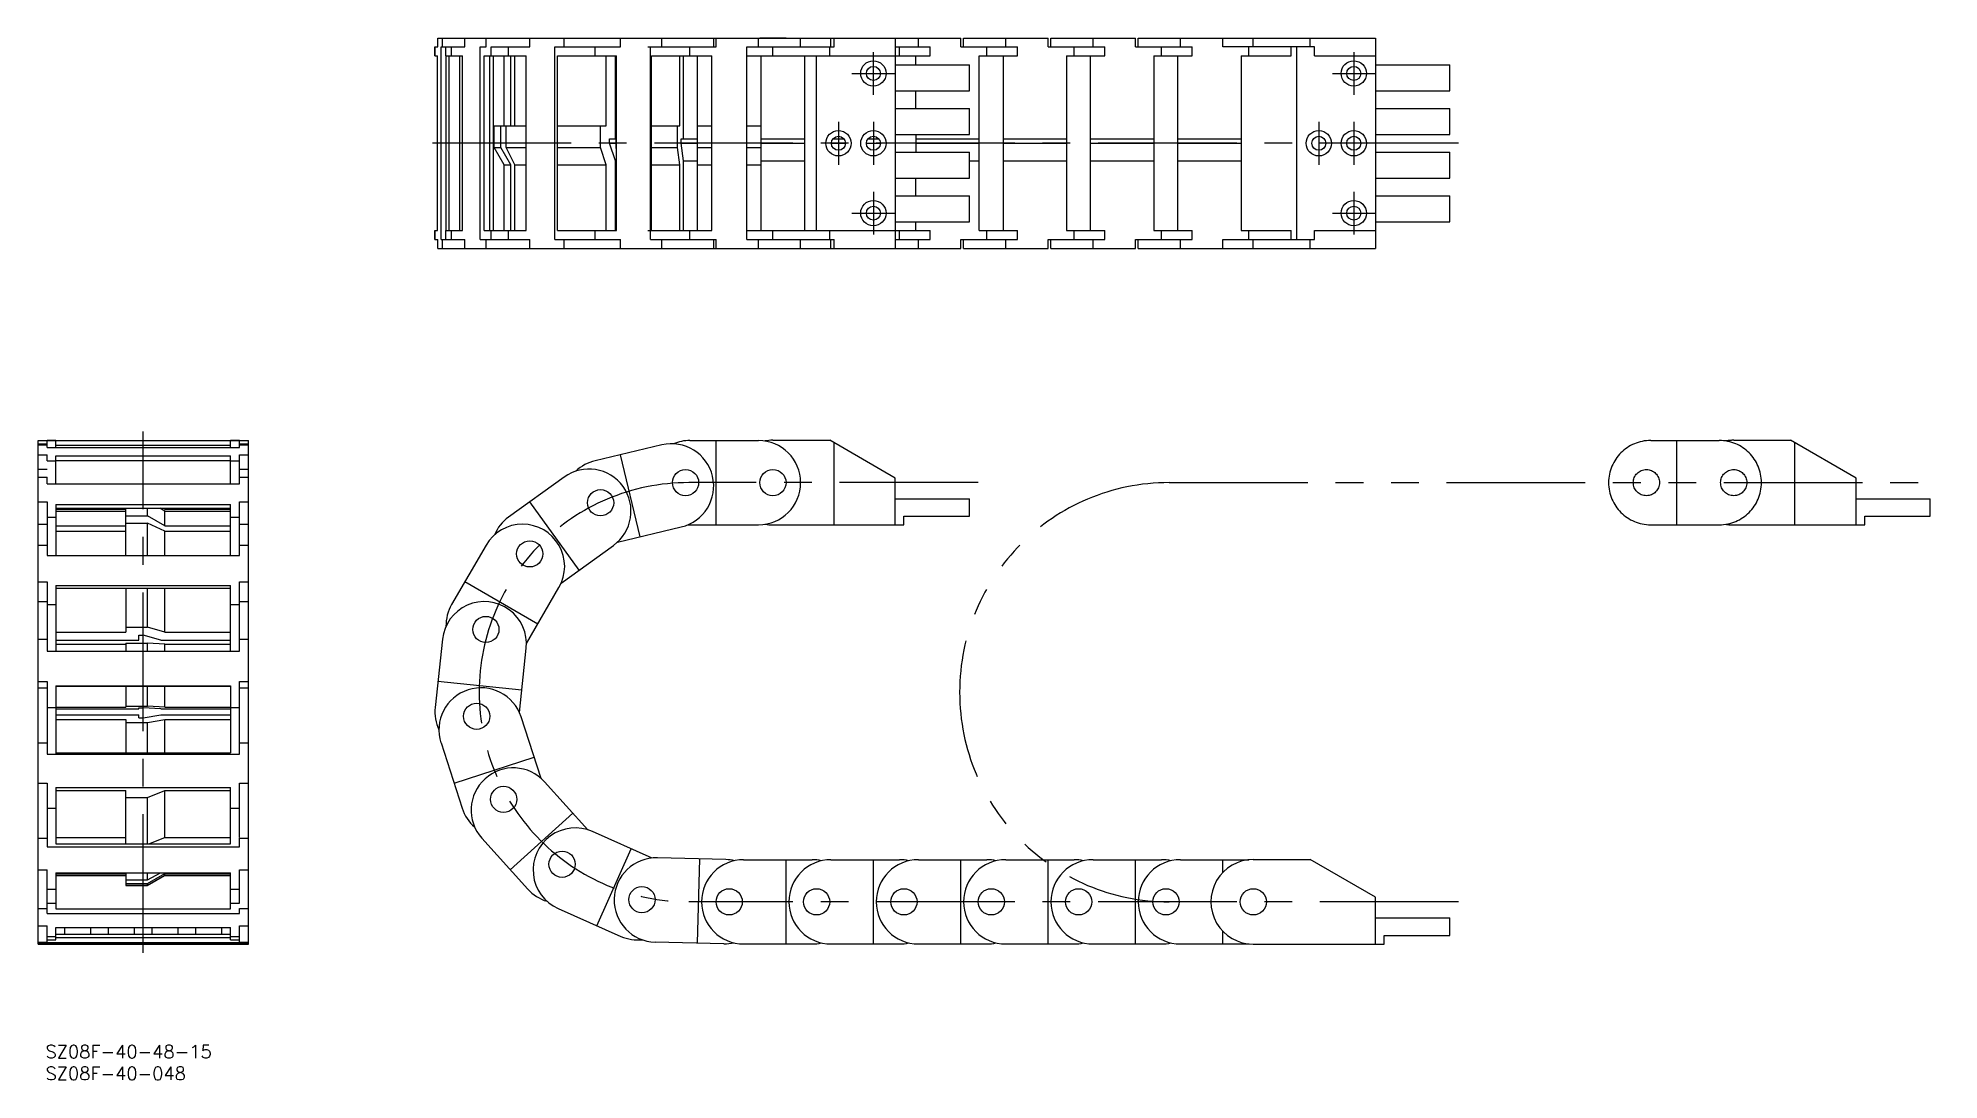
# Model space of a CAD drawing. Extents: x -48 to 387, y -31 to 208.
import ezdxf

# ---------------------------------------------------------------- set-up
doc = ezdxf.new("R2010")
doc.units = 0
doc.linetypes.add('CENTER', pattern=[50.8, 31.75, -6.35, 6.35, -6.35])
doc.linetypes.add('PHANTOM', pattern=[63.5, 31.75, -6.35, 6.35, -6.35, 6.35, -6.35])
doc.layers.get('0').update_dxf_attribs({"linetype": 'CONTINUOUS'})
doc.layers.add('CENTER', color=1, linetype='CENTER')
doc.styles.get("Standard").update_dxf_attribs({"font": 'txt.shx', "height": 3, "bigfont": 'bigfont.shx'})

msp = doc.modelspace()

# ---------------------------------------------------------------- linework, layer by layer
at = {"color": 7, "linetype": 'CONTINUOUS'}
for p, q in [((42.68, 203.41), (42.68, 205.46)), ((42.68, 205.46), (43.37, 205.46)), ((42.74, 203.41), (42.74, 205.46)), ((43.37, 207.51), (163.06, 207.51)), ((43.37, 205.46), (43.37, 207.51)), ((44.11, 161.36), (44.11, 205.46)), ((44.11, 205.46), (49.51, 205.46)), ((44.4, 205.46), (44.4, 207.51)), ((45.2, 203.41), (45.2, 205.46)), ((46.5, 203.41), (46.5, 205.46)), ((49.51, 205.46), (49.51, 207.51)), ((53.02, 161.36), (53.02, 205.46)), ((53.02, 205.46), (54.38, 205.46)), ((54.38, 205.46), (54.38, 207.51)), ((55.54, 205.46), (64.41, 205.46)), ((55.54, 203.41), (55.54, 205.46)), ((59.54, 203.41), (59.54, 205.46)), ((64.41, 205.46), (64.41, 207.51)), ((70.09, 161.36), (70.09, 205.46)), ((70.09, 205.46), (85.18, 205.46)), ((72.27, 205.46), (72.27, 207.51)), ((79.35, 203.41), (79.35, 205.46)), ((85.18, 205.46), (85.18, 207.51)), ((91.41, 205.46), (107.06, 205.46)), ((92, 161.36), (92, 205.46)), ((94.62, 205.46), (94.62, 207.51)), ((101.06, 203.41), (101.06, 205.46)), ((106.5, 205.46), (106.5, 207.51)), ((107.06, 205.46), (107.06, 207.51)), ((114.06, 161.36), (114.06, 205.46)), ((114.06, 205.46), (134.06, 205.46)), ((116.76, 205.46), (116.76, 207.51)), ((117.06, 207.52), (123.06, 207.52)), ((117.06, 207.51), (117.06, 207.52)), ((120.06, 203.41), (120.06, 205.46)), ((123.06, 207.51), (123.06, 207.52)), ((126.41, 205.46), (126.41, 207.51)), ((133.06, 203.41), (133.06, 205.46)), ((133.36, 205.46), (133.36, 207.51)), ((134.06, 205.46), (134.06, 207.51)), ((148.06, 207.51), (148.06, 159.31)), ((148.06, 205.46), (156.06, 205.46)), ((149.06, 203.41), (149.06, 205.46)), ((153.36, 205.46), (153.36, 207.51)), ((156.06, 203.41), (156.06, 205.46)), ((163.06, 205.46), (163.06, 207.51)), ((163.06, 205.46), (176.06, 205.46)), ((163.71, 207.51), (183.06, 207.51)), ((163.71, 205.46), (163.71, 207.51)), ((169.06, 203.41), (169.06, 205.46)), ((173.36, 205.46), (173.36, 207.51)), ((176.06, 203.41), (176.06, 205.46)), ((183.06, 205.46), (183.06, 207.51)), ((183.06, 205.46), (196.06, 205.46)), ((183.71, 207.51), (203.06, 207.51)), ((183.71, 205.46), (183.71, 207.51)), ((189.06, 203.41), (189.06, 205.46)), ((193.36, 205.46), (193.36, 207.51)), ((196.06, 203.41), (196.06, 205.46)), ((203.06, 205.46), (203.06, 207.51)), ((203.06, 205.46), (216.06, 205.46)), ((203.71, 207.51), (258.06, 207.51)), ((203.71, 205.46), (203.71, 207.51)), ((209.06, 203.41), (209.06, 205.46)), ((213.36, 205.46), (213.36, 207.51)), ((216.06, 203.41), (216.06, 205.46)), ((223.06, 205.46), (223.06, 207.51)), ((244.06, 205.46), (223.06, 205.46)), ((229.06, 203.41), (229.06, 205.46)), ((230.06, 205.46), (230.06, 207.51)), ((238.71, 203.41), (238.71, 205.46)), ((240.06, 161.36), (240.06, 205.46)), ((243.06, 205.46), (243.06, 207.51)), ((244.06, 203.41), (244.06, 205.46)), ((258.06, 207.51), (258.06, 159.31)), ((42.68, 203.41), (43.27, 203.41)), ((43.27, 163.41), (43.27, 203.41)), ((45.2, 203.41), (49.01, 203.41)), ((45.21, 163.41), (45.21, 203.41)), ((45.94, 163.41), (45.94, 203.41)), ((48.41, 163.41), (48.41, 203.41)), ((49.01, 163.41), (49.01, 203.41)), ((53.98, 203.41), (63.6, 203.41)), ((53.98, 163.41), (53.98, 203.41)), ((55.24, 163.41), (55.24, 203.41)), ((56.06, 163.41), (56.06, 203.41)), ((58.53, 187.41), (58.53, 203.41)), ((60.07, 187.41), (60.07, 203.41)), ((60.96, 187.41), (60.96, 203.41)), ((63.6, 163.41), (63.6, 203.41)), ((70.73, 163.41), (70.73, 203.41)), ((70.73, 203.41), (84.21, 203.41)), ((81.91, 187.41), (81.91, 203.41)), ((84.02, 184.41), (84.02, 203.41)), ((84.21, 163.41), (84.21, 203.41)), ((92.25, 163.41), (92.25, 203.41)), ((92.25, 203.41), (106.06, 203.41)), ((98.78, 187.41), (98.78, 203.41)), ((99.61, 184.41), (99.61, 203.41)), ((102.81, 163.41), (102.81, 203.41)), ((106.06, 163.41), (106.06, 203.41)), ((114.06, 203.41), (156.06, 203.41)), ((117.31, 203.41), (117.31, 163.41)), ((127.31, 203.41), (127.31, 163.41)), ((130.06, 163.41), (130.06, 203.41)), ((148.06, 201.41), (165.06, 201.41)), ((152.81, 201.41), (152.81, 203.41)), ((165.06, 195.41), (165.06, 201.41)), ((167.31, 163.41), (167.31, 203.41)), ((167.31, 203.41), (176.06, 203.41)), ((172.81, 203.41), (172.81, 163.41)), ((187.31, 203.41), (187.31, 163.41)), ((187.31, 203.41), (196.06, 203.41)), ((192.81, 163.41), (192.81, 203.41)), ((207.31, 203.41), (207.31, 163.41)), ((207.31, 203.41), (216.06, 203.41)), ((212.81, 163.41), (212.81, 203.41)), ((227.31, 203.41), (227.31, 163.41)), ((227.31, 203.41), (238.71, 203.41)), ((244.06, 203.41), (258.06, 203.41)), ((258.06, 201.41), (275.06, 201.41)), ((275.06, 195.41), (275.06, 201.41)), ((148.06, 195.41), (165.06, 195.41)), ((152.81, 191.41), (152.81, 195.41)), ((258.06, 195.41), (275.06, 195.41)), ((56.24, 187.41), (63.6, 187.41)), ((56.24, 182.44), (56.24, 187.41)), ((57.77, 182.44), (57.77, 187.41)), ((58.96, 182.44), (58.96, 187.41)), ((70.73, 187.41), (81.91, 187.41)), ((80.56, 182.44), (80.56, 187.41)), ((84.14, 182.44), (84.14, 187.41)), ((84.14, 187.41), (84.21, 187.41)), ((92.25, 187.41), (98.78, 187.41)), ((98.25, 182.44), (98.25, 187.41)), ((102.81, 187.41), (106.06, 187.41)), ((114.06, 187.41), (117.31, 187.41)), ((148.06, 191.41), (165.06, 191.41)), ((165.06, 185.41), (165.06, 191.41)), ((258.06, 191.41), (275.06, 191.41)), ((275.06, 185.41), (275.06, 191.41)), ((82.67, 184.41), (84.14, 184.41)), ((82.67, 183.41), (82.67, 184.41)), ((84.02, 179.41), (82.67, 183.41)), ((82.67, 183.41), (84.14, 183.41)), ((99.08, 184.41), (102.81, 184.41)), ((99.08, 183.41), (99.08, 184.41)), ((99.61, 179.41), (99.08, 183.41)), ((99.08, 183.41), (102.81, 183.41)), ((117.31, 184.41), (127.31, 184.41)), ((117.31, 183.41), (127.31, 183.41)), ((133.46, 183.41), (136.66, 183.41)), ((133.81, 184.41), (136.31, 184.41)), ((141.46, 183.41), (144.66, 183.41)), ((141.81, 184.41), (144.31, 184.41)), ((148.06, 185.41), (165.06, 185.41)), ((152.81, 185.41), (152.81, 181.41)), ((152.81, 184.41), (167.31, 184.41)), ((152.81, 183.41), (167.31, 183.41)), ((172.81, 184.41), (187.31, 184.41)), ((172.81, 183.41), (187.31, 183.41)), ((192.81, 184.41), (207.31, 184.41)), ((192.81, 183.41), (207.31, 183.41)), ((212.81, 184.41), (227.31, 184.41)), ((212.81, 183.41), (227.31, 183.41)), ((258.06, 185.41), (275.06, 185.41)), ((58.53, 178.44), (56.24, 182.44)), ((56.24, 182.44), (57.77, 182.44)), ((60.07, 178.44), (57.77, 182.44)), ((58.96, 182.44), (63.6, 182.44)), ((60.96, 178.44), (58.96, 182.44)), ((70.73, 182.44), (80.56, 182.44)), ((81.91, 178.44), (80.56, 182.44)), ((84.02, 163.41), (84.02, 179.41)), ((84.02, 179.41), (84.21, 179.41)), ((84.21, 181.88), (84.14, 182.44)), ((84.14, 182.44), (84.21, 182.44)), ((92.25, 182.44), (98.25, 182.44)), ((98.78, 178.44), (98.25, 182.44)), ((99.61, 163.41), (99.61, 179.41)), ((99.61, 179.41), (102.81, 179.41)), ((102.81, 182.44), (106.06, 182.44)), ((114.06, 182.44), (117.31, 182.44)), ((117.31, 179.41), (127.31, 179.41)), ((148.06, 181.41), (165.06, 181.41)), ((165.06, 175.41), (165.06, 181.41)), ((165.06, 179.41), (167.31, 179.41)), ((172.81, 179.41), (187.31, 179.41)), ((192.81, 179.41), (207.31, 179.41)), ((212.81, 179.41), (227.31, 179.41)), ((258.06, 181.41), (275.06, 181.41)), ((275.06, 175.41), (275.06, 181.41)), ((58.53, 163.41), (58.53, 178.44)), ((58.53, 178.44), (60.07, 178.44)), ((60.07, 163.41), (60.07, 178.44)), ((60.96, 178.44), (63.6, 178.44)), ((60.96, 163.41), (60.96, 178.44)), ((70.73, 178.44), (81.91, 178.44)), ((81.91, 163.41), (81.91, 178.44)), ((92.25, 178.44), (98.78, 178.44)), ((98.78, 163.41), (98.78, 178.44)), ((102.81, 178.44), (106.06, 178.44)), ((114.06, 178.44), (117.31, 178.44)), ((148.06, 175.41), (165.06, 175.41)), ((152.81, 171.41), (152.81, 175.41)), ((258.06, 175.41), (275.06, 175.41)), ((148.06, 171.41), (165.06, 171.41)), ((165.06, 165.41), (165.06, 171.41)), ((258.06, 171.41), (275.06, 171.41)), ((275.06, 165.41), (275.06, 171.41)), ((148.06, 165.41), (165.06, 165.41)), ((152.81, 163.41), (152.81, 165.41)), ((258.06, 165.41), (275.06, 165.41)), ((42.68, 161.36), (42.68, 163.41)), ((42.68, 163.41), (43.27, 163.41)), ((42.68, 161.36), (43.37, 161.36)), ((42.74, 161.36), (42.74, 163.41)), ((43.37, 159.31), (43.37, 161.36)), ((44.11, 161.36), (49.51, 161.36)), ((44.4, 159.31), (44.4, 161.36)), ((45.2, 161.36), (45.2, 163.41)), ((45.2, 163.41), (49.01, 163.41)), ((46.5, 161.36), (46.5, 163.41)), ((49.51, 159.31), (49.51, 161.36)), ((53.02, 161.36), (64.41, 161.36)), ((53.98, 163.41), (63.6, 163.41)), ((54.38, 159.31), (54.38, 161.36)), ((55.54, 161.36), (55.54, 163.41)), ((59.54, 161.36), (59.54, 163.41)), ((64.41, 159.31), (64.41, 161.36)), ((70.09, 161.36), (85.18, 161.36)), ((70.73, 163.41), (84.21, 163.41)), ((72.27, 159.31), (72.27, 161.36)), ((79.35, 161.36), (79.35, 163.41)), ((85.18, 159.31), (85.18, 161.36)), ((91.41, 163.41), (106.06, 163.41)), ((92, 161.36), (107.06, 161.36)), ((94.62, 159.31), (94.62, 161.36)), ((101.06, 161.36), (101.06, 163.41)), ((106.5, 159.31), (106.5, 161.36)), ((107.06, 159.31), (107.06, 161.36)), ((114.06, 163.41), (156.06, 163.41)), ((114.06, 161.36), (134.06, 161.36)), ((116.76, 159.31), (116.76, 161.36)), ((120.06, 161.36), (120.06, 163.41)), ((126.41, 159.31), (126.41, 161.36)), ((133.06, 161.36), (133.06, 163.41)), ((133.36, 159.31), (133.36, 161.36)), ((134.06, 159.31), (134.06, 161.36)), ((148.06, 161.36), (156.06, 161.36)), ((149.06, 161.36), (149.06, 163.41)), ((153.36, 159.31), (153.36, 161.36)), ((156.06, 161.36), (156.06, 163.41)), ((163.06, 161.36), (176.06, 161.36)), ((163.06, 159.31), (163.06, 161.36)), ((163.71, 159.31), (163.71, 161.36)), ((167.31, 163.41), (176.06, 163.41)), ((169.06, 161.36), (169.06, 163.41)), ((173.36, 159.31), (173.36, 161.36)), ((176.06, 161.36), (176.06, 163.41)), ((183.06, 161.36), (196.06, 161.36)), ((183.06, 159.31), (183.06, 161.36)), ((183.71, 159.31), (183.71, 161.36)), ((187.31, 163.41), (196.06, 163.41)), ((189.06, 161.36), (189.06, 163.41)), ((193.36, 159.31), (193.36, 161.36)), ((196.06, 161.36), (196.06, 163.41)), ((203.06, 161.36), (216.06, 161.36)), ((203.06, 159.31), (203.06, 161.36)), ((203.71, 159.31), (203.71, 161.36)), ((207.31, 163.41), (216.06, 163.41)), ((209.06, 161.36), (209.06, 163.41)), ((213.36, 159.31), (213.36, 161.36)), ((216.06, 161.36), (216.06, 163.41)), ((223.06, 161.36), (244.06, 161.36)), ((223.06, 159.31), (223.06, 161.36)), ((227.31, 163.41), (238.71, 163.41)), ((229.06, 161.36), (229.06, 163.41)), ((230.06, 159.31), (230.06, 161.36)), ((238.71, 161.36), (238.71, 163.41)), ((243.06, 159.31), (243.06, 161.36)), ((244.06, 163.41), (258.06, 163.41)), ((244.06, 161.36), (244.06, 163.41)), ((43.37, 159.31), (163.06, 159.31)), ((117.06, 159.3), (117.06, 159.31)), ((117.06, 159.3), (123.06, 159.3)), ((123.06, 159.3), (123.06, 159.31)), ((163.71, 159.31), (183.06, 159.31)), ((183.71, 159.31), (203.06, 159.31)), ((203.71, 159.31), (258.06, 159.31)), ((-48.2, 0), (-48.2, 115.35)), ((-48.2, 115.35), (0, 115.35)), ((-48.2, 114.59), (-46.15, 114.59)), ((-48.2, 114.33), (-46.15, 114.33)), ((-46.15, 113.71), (-46.15, 115.4)), ((-46.15, 115.4), (-44.1, 115.4)), ((-46.15, 113.71), (-2.05, 113.71)), ((-44.1, 113.71), (-44.1, 115.4)), ((-44.1, 114.25), (-4.1, 114.25)), ((-4.1, 113.71), (-4.1, 115.4)), ((-4.1, 115.4), (-2.05, 115.4)), ((-2.05, 113.71), (-2.05, 115.4)), ((-2.05, 114.59), (0, 114.59)), ((-2.05, 114.33), (0, 114.33)), ((0, 0), (0, 115.35)), ((94.62, 114.33), (79.35, 110.71)), ((101.06, 115.35), (116.76, 115.35)), ((107.06, 96.05), (107.06, 115.35)), ((120.06, 115.4), (133.06, 115.4)), ((148.06, 106.74), (133.06, 115.4)), ((134.06, 96), (134.06, 114.82)), ((-48.2, 112.09), (-46.15, 112.09)), ((-46.15, 110.71), (-46.15, 112.09)), ((-46.15, 110.71), (-44.1, 110.71)), ((-44.1, 111.86), (-4.1, 111.86)), ((-44.1, 105.4), (-44.1, 111.86)), ((-44.1, 110.79), (-4.1, 110.79)), ((-4.1, 105.4), (-4.1, 111.86)), ((-4.1, 110.71), (-2.05, 110.71)), ((-2.05, 105.4), (-2.05, 112.09)), ((-2.05, 112.09), (0, 112.09)), ((89.64, 93.31), (85.18, 112.09)), ((-48.21, 102.7), (-48.21, 108.7)), ((-48.21, 108.7), (-48.2, 108.7)), ((-48.2, 108.81), (-46.15, 108.81)), ((-48.2, 106.98), (-46.15, 106.98)), ((-46.15, 105.4), (-46.15, 106.98)), ((-46.15, 105.4), (-2.05, 105.4)), ((-2.05, 108.81), (0, 108.81)), ((-2.05, 106.98), (0, 106.98)), ((0, 108.7), (0.01, 108.7)), ((0.01, 102.7), (0.01, 108.7)), ((72.27, 106.98), (59.54, 97.79)), ((148.06, 96), (148.06, 106.74)), ((-48.21, 102.7), (-48.2, 102.7)), ((-48.2, 101.3), (-46.15, 101.3)), ((-46.15, 101.3), (-46.15, 89.04)), ((-44.1, 100.72), (-4.1, 100.72)), ((-44.1, 100.72), (-44.1, 89.04)), ((-4.1, 89.04), (-4.1, 100.72)), ((-2.05, 89.04), (-2.05, 101.3)), ((-2.05, 101.3), (0, 101.3)), ((0, 102.7), (0.01, 102.7)), ((75.71, 85.65), (64.41, 101.3)), ((148.06, 102), (165.06, 102)), ((165.06, 98), (165.06, 102)), ((-48.2, 96.18), (-46.15, 96.18)), ((-46.15, 97.79), (-44.1, 97.79)), ((-44.1, 99.83), (-4.1, 99.83)), ((-44.1, 99.65), (-28.1, 99.65)), ((-44.1, 99.18), (-28.1, 99.18)), ((-44.1, 95.84), (-28.1, 95.84)), ((-42.1, 99.65), (-42.1, 99.83)), ((-36.1, 99.65), (-36.1, 99.83)), ((-32.1, 99.65), (-32.1, 99.83)), ((-28.1, 89.04), (-28.1, 99.83)), ((-28.1, 98.08), (-23.14, 98.08)), ((-28.1, 96.45), (-23.14, 96.45)), ((-23.14, 98.08), (-23.14, 99.83)), ((-19.14, 95.84), (-23.14, 98.08)), ((-23.14, 89.04), (-23.14, 96.45)), ((-19.14, 94.57), (-23.14, 96.45)), ((-19.14, 99.18), (-20.29, 99.83)), ((-19.14, 99.65), (-19.44, 99.83)), ((-19.14, 99.65), (-4.1, 99.65)), ((-19.14, 99.18), (-4.1, 99.18)), ((-19.14, 95.84), (-19.14, 99.18)), ((-19.14, 95.84), (-4.1, 95.84)), ((-16.1, 99.65), (-16.1, 99.83)), ((-12.1, 99.65), (-12.1, 99.83)), ((-6.1, 99.65), (-6.1, 99.83)), ((-4.1, 97.79), (-2.05, 97.79)), ((-2.05, 96.18), (0, 96.18)), ((101.06, 96.05), (116.76, 96.05)), ((120.06, 96), (150.06, 96)), ((150.06, 98), (165.06, 98)), ((150.06, 96), (150.06, 98)), ((-44.1, 94.57), (-28.1, 94.57)), ((-19.14, 94.57), (-4.1, 94.57)), ((-19.14, 89.04), (-19.14, 94.57)), ((84.5, 92.1), (99.07, 95.55)), ((-48.2, 91.37), (-46.15, 91.37)), ((-46.15, 89.04), (-2.05, 89.04)), ((-2.05, 91.37), (0, 91.37)), ((54.38, 91.37), (46.5, 77.79)), ((71.57, 82.67), (83.57, 91.33)), ((-48.2, 82.98), (-46.15, 82.98)), ((-46.15, 82.98), (-46.15, 67.14)), ((-2.05, 67.14), (-2.05, 82.98)), ((-2.05, 82.98), (0, 82.98)), ((66.2, 73.29), (49.51, 82.98)), ((-48.2, 78.45), (-46.15, 78.45)), ((-44.1, 82.12), (-4.1, 82.12)), ((-44.1, 82.12), (-44.1, 67.14)), ((-44.1, 81.56), (-4.1, 81.56)), ((-28.1, 81.56), (-28.1, 71.43)), ((-23.14, 72.59), (-23.14, 81.56)), ((-19.14, 71.43), (-19.14, 81.56)), ((-4.1, 67.14), (-4.1, 82.12)), ((-2.05, 78.45), (0, 78.45)), ((63.64, 68.88), (71.07, 81.68)), ((-46.15, 77.79), (-44.1, 77.79)), ((-4.1, 77.79), (-2.05, 77.79)), ((-48.2, 69.82), (-46.15, 69.82)), ((-44.1, 71.43), (-28.1, 71.43)), ((-28.1, 72.59), (-23.14, 72.59)), ((-25.1, 70.78), (-24.1, 70.78)), ((-25.1, 69.62), (-25.1, 70.78)), ((-20.1, 69.62), (-24.1, 70.78)), ((-19.14, 71.43), (-23.14, 72.59)), ((-19.14, 71.43), (-4.1, 71.43)), ((-2.05, 69.82), (0, 69.82)), ((44.4, 69.82), (42.74, 54.21)), ((-46.15, 67.14), (-2.05, 67.14)), ((-44.1, 69.62), (-25.1, 69.62)), ((-44.1, 68.71), (-28.1, 68.71)), ((-28.1, 68.95), (-23.14, 68.95)), ((-28.1, 68.95), (-28.1, 67.14)), ((-19.14, 68.71), (-23.14, 68.95)), ((-23.14, 67.14), (-23.14, 68.95)), ((-20.1, 69.62), (-4.1, 69.62)), ((-19.14, 68.71), (-4.1, 68.71)), ((-19.14, 67.14), (-19.14, 68.71)), ((62.02, 53.06), (63.59, 67.78)), ((-48.2, 60.18), (-46.15, 60.18)), ((-48.2, 58.71), (-46.15, 58.71)), ((-46.15, 60.18), (-46.15, 43.51)), ((-44.1, 59.18), (-44.1, 43.54)), ((-44.1, 59.18), (-4.1, 59.18)), ((-44.1, 59.07), (-4.1, 59.07)), ((-28.1, 59.07), (-28.1, 54.29)), ((-23.14, 54.53), (-23.14, 59.07)), ((-19.14, 54.29), (-19.14, 59.07)), ((-4.1, 59.18), (-4.1, 43.85)), ((-2.05, 43.51), (-2.05, 60.18)), ((-2.05, 60.18), (0, 60.18)), ((-2.05, 58.71), (0, 58.71)), ((62.56, 58.14), (43.37, 60.18)), ((-46.15, 54.21), (-44.1, 54.21)), ((-44.1, 54.29), (-28.1, 54.29)), ((-44.1, 53.91), (-25.1, 53.91)), ((-44.1, 52.56), (-25.1, 52.56)), ((-28.1, 54.53), (-23.14, 54.53)), ((-25.1, 54.15), (-24.1, 54.15)), ((-25.1, 53.91), (-25.1, 54.15)), ((-25.1, 51.85), (-25.1, 52.56)), ((-20.1, 53.91), (-24.1, 54.15)), ((-24.1, 51.85), (-20.1, 52.56)), ((-19.14, 54.29), (-23.14, 54.53)), ((-20.1, 53.91), (-4.1, 53.91)), ((-20.1, 52.56), (-4.1, 52.56)), ((-19.14, 54.29), (-4.1, 54.29)), ((-4.1, 54.21), (-2.05, 54.21)), ((-44.1, 51.45), (-28.1, 51.45)), ((-28.1, 51.45), (-28.1, 43.85)), ((-28.1, 50.73), (-23.14, 50.73)), ((-25.1, 51.85), (-24.1, 51.85)), ((-23.14, 50.73), (-19.14, 51.45)), ((-23.14, 43.85), (-23.14, 50.73)), ((-19.14, 51.45), (-4.1, 51.45)), ((-19.14, 43.85), (-19.14, 51.45)), ((66.99, 37.96), (62.42, 52.03)), ((-48.2, 46.08), (-46.15, 46.08)), ((-44.1, 43.85), (-4.1, 43.85)), ((-2.05, 46.08), (0, 46.08)), ((44.07, 46.08), (48.91, 31.15)), ((-46.15, 43.51), (-2.05, 43.51)), ((47.06, 36.85), (65.42, 42.81)), ((-48.2, 36.85), (-46.15, 36.85)), ((-46.15, 36.85), (-46.15, 22.26)), ((-44.1, 35.9), (-4.1, 35.9)), ((-44.1, 35.9), (-44.1, 22.99)), ((-44.1, 35.18), (-28.1, 35.18)), ((-28.1, 22.99), (-28.1, 35.18)), ((-23.14, 33.63), (-19.14, 35.18)), ((-19.14, 24.41), (-19.14, 35.18)), ((-19.14, 35.18), (-4.1, 35.18)), ((-4.1, 22.99), (-4.1, 35.9)), ((-2.05, 24.47), (-2.05, 36.85)), ((-2.05, 36.85), (0, 36.85)), ((-2.05, 36.85), (0, 36.85)), ((77.68, 26.19), (67.78, 37.18)), ((-46.15, 31.15), (-44.1, 31.15)), ((-28.1, 33.63), (-23.14, 33.63)), ((-23.14, 22.99), (-23.14, 33.63)), ((-4.1, 31.15), (-2.05, 31.15)), ((-4.1, 31.15), (-2.05, 31.15)), ((59.93, 17.05), (74.27, 29.97)), ((-48.2, 24.26), (-46.15, 24.26)), ((-46.15, 22.26), (-2.05, 22.26)), ((-44.1, 24.41), (-28.1, 24.41)), ((-44.1, 22.99), (-4.1, 22.99)), ((-22.8, 22.99), (-19.14, 24.41)), ((-19.14, 24.41), (-4.1, 24.41)), ((-2.05, 24.26), (0, 24.26)), ((-2.05, 24.26), (0, 24.26)), ((-2.05, 22.26), (-2.05, 24.26)), ((53.44, 24.26), (63.95, 12.6)), ((92.41, 19.72), (78.72, 25.8)), ((79.75, 4.22), (87.58, 21.86)), ((109.3, 19.37), (93.61, 19.77)), ((102.82, 0.23), (103.3, 19.52)), ((113.36, 19.35), (129.06, 19.35)), ((123.06, 0.05), (123.06, 19.35)), ((133.36, 19.35), (149.06, 19.35)), ((143.06, 0.05), (143.06, 19.35)), ((153.36, 19.35), (169.06, 19.35)), ((163.06, 0.05), (163.06, 19.35)), ((173.36, 19.35), (189.06, 19.35)), ((183.06, 0.05), (183.06, 19.35)), ((193.36, 19.35), (209.06, 19.35)), ((203.06, 0.05), (203.06, 19.35)), ((213.36, 19.35), (229.06, 19.35)), ((223.06, 16.41), (223.06, 19.35)), ((230.06, 19.4), (243.06, 19.4)), ((258.06, 10.74), (243.06, 19.4)), ((-48.2, 17.05), (-46.15, 17.05)), ((-46.15, 7.06), (-46.15, 17.05)), ((-44.1, 16.31), (-4.1, 16.31)), ((-44.1, 16.31), (-44.1, 8.07)), ((-44.1, 16.18), (-28.1, 16.18)), ((-44.1, 15.82), (-28.1, 15.82)), ((-44.1, 15.75), (-28.1, 15.75)), ((-28.1, 16.31), (-28.1, 13.44)), ((-28.1, 14.74), (-23.14, 14.74)), ((-28.1, 13.87), (-23.14, 13.87)), ((-28.1, 13.51), (-23.14, 13.51)), ((-28.1, 13.44), (-23.14, 13.44)), ((-23.14, 14.74), (-20.15, 16.31)), ((-23.14, 14.74), (-23.14, 16.31)), ((-23.14, 13.87), (-19.14, 16.18)), ((-23.14, 13.51), (-19.14, 15.82)), ((-23.14, 13.44), (-19.14, 15.75)), ((-23.14, 13.51), (-23.14, 13.87)), ((-19.14, 16.18), (-4.1, 16.18)), ((-19.14, 15.82), (-19.14, 16.18)), ((-19.14, 15.82), (-4.1, 15.82)), ((-19.14, 15.75), (-4.1, 15.75)), ((-4.1, 8.07), (-4.1, 16.31)), ((-2.05, 9.41), (-2.05, 17.05)), ((-2.05, 17.05), (0, 17.05)), ((-46.15, 12.6), (-44.1, 12.6)), ((-46.15, 9.41), (-44.1, 9.41)), ((-4.1, 12.6), (-2.05, 12.6)), ((-4.1, 9.41), (-2.05, 9.41)), ((258.06, 0), (258.06, 10.74)), ((-48.2, 8.16), (-46.15, 8.16)), ((-46.15, 7.06), (-2.05, 7.06)), ((-44.1, 8.07), (-4.1, 8.07)), ((-2.05, 8.16), (0, 8.16)), ((-2.05, 7.06), (-2.05, 8.16)), ((70.89, 8.16), (85.24, 1.79)), ((258.06, 6), (275.06, 6)), ((275.06, 2), (275.06, 6)), ((-48.2, 4.22), (-46.15, 4.22)), ((-48.2, 0.47), (-46.15, 0.47)), ((-48.2, 0.23), (-46.15, 0.23)), ((-48.2, 0.05), (0, 0.05)), ((-48.2, 0), (0, 0)), ((-46.15, 0.4), (-46.15, 4.22)), ((-46.15, 1.79), (-44.1, 1.79)), ((-46.15, 0.96), (-44.1, 0.96)), ((-46.15, 0.4), (-2.05, 0.4)), ((-46.15, 0), (-46.15, 0.23)), ((-46.15, 0.08), (-44.1, 0.08)), ((-46.15, 0.08), (-44.1, 0.08)), ((-44.1, 3.82), (-4.1, 3.82)), ((-44.1, 0.96), (-44.1, 3.82)), ((-44.1, 2.3), (-4.1, 2.3)), ((-44.1, 1.5), (-4.1, 1.5)), ((-44.1, 0.2), (-4.1, 0.2)), ((-44.1, 0.08), (-44.1, 0.2)), ((-42.1, 2.3), (-42.1, 3.82)), ((-36.1, 2.3), (-36.1, 3.82)), ((-32.1, 2.3), (-32.1, 3.82)), ((-26.1, 2.3), (-26.1, 3.82)), ((-22.1, 2.3), (-22.1, 3.82)), ((-16.1, 2.3), (-16.1, 3.82)), ((-12.1, 2.3), (-12.1, 3.82)), ((-6.1, 2.3), (-6.1, 3.82)), ((-4.1, 0.96), (-4.1, 3.82)), ((-4.1, 1.79), (-2.05, 1.79)), ((-4.1, 0.96), (-2.05, 0.96)), ((-4.1, 0.08), (-4.1, 0.2)), ((-4.1, 0.08), (-2.05, 0.08)), ((-4.1, 0.08), (-2.05, 0.08)), ((-2.05, 0.4), (-2.05, 4.22)), ((-2.05, 4.22), (0, 4.22)), ((-2.05, 0.47), (0, 0.47)), ((-2.05, 0.23), (0, 0.23)), ((-2.05, 0), (-2.05, 0.23)), ((108.82, 0.08), (93.12, 0.47)), ((113.36, 0.05), (129.06, 0.05)), ((133.36, 0.05), (149.06, 0.05)), ((153.36, 0.05), (169.06, 0.05)), ((173.36, 0.05), (189.06, 0.05)), ((193.36, 0.05), (209.06, 0.05)), ((213.36, 0.05), (229.06, 0.05)), ((223.06, 0.05), (223.06, 2.99)), ((230.06, 0), (260.06, 0)), ((260.06, 0), (260.06, 2)), ((260.06, 2), (275.06, 2))]:
    msp.add_line(p, q, dxfattribs=at)
at = {"color": 3, "linetype": 'PHANTOM'}
for p, q in [((321.06, 115.35), (336.76, 115.35)), ((327.06, 96.05), (327.06, 115.35)), ((340.06, 115.4), (353.06, 115.4)), ((368.06, 106.74), (353.06, 115.4)), ((354.06, 96), (354.06, 114.82)), ((210.81, 105.7), (387.06, 105.7)), ((368.06, 96), (368.06, 106.74)), ((368.06, 102), (385.06, 102)), ((385.06, 98), (385.06, 102)), ((321.06, 96.05), (336.76, 96.05)), ((340.06, 96), (370.06, 96)), ((370.06, 98), (385.06, 98)), ((370.06, 96), (370.06, 98))]:
    msp.add_line(p, q, dxfattribs=at)
at = {"color": 7, "linetype": 'CONTINUOUS'}
for centre, radius in [((143.06, 199.41), 2.9), ((143.06, 199.41), 1.6), ((253.06, 199.41), 2.9), ((253.06, 199.41), 1.6), ((135.06, 183.41), 2.9), ((135.06, 183.41), 1.6), ((143.06, 183.41), 2.9), ((143.06, 183.41), 1.6), ((245.06, 183.41), 2.9), ((245.06, 183.41), 1.6), ((253.06, 183.41), 2.9), ((253.06, 183.41), 1.6), ((143.06, 167.41), 2.9), ((253.06, 167.41), 2.9), ((143.06, 167.41), 1.6), ((253.06, 167.41), 1.6), ((100.06, 105.7), 3), ((120.06, 105.7), 3), ((80.6, 101.09), 3), ((64.38, 89.38), 3), ((54.34, 72.08), 3), ((52.23, 52.2), 3), ((58.4, 33.17), 3), ((71.79, 18.31), 3), ((90.07, 10.2), 3), ((110.05, 9.7), 3), ((130.06, 9.7), 3), ((150.06, 9.7), 3), ((170.06, 9.7), 3), ((190.06, 9.7), 3), ((210.06, 9.7), 3), ((230.06, 9.7), 3)]:
    msp.add_circle(centre, radius, dxfattribs=at)
at = {"color": 3, "linetype": 'PHANTOM'}
for centre in [(320.06, 105.7), (340.06, 105.7)]:
    msp.add_circle(centre, 3, dxfattribs=at)
at = {"color": 7, "linetype": 'CONTINUOUS'}
for centre, radius, start, end in [((96.85, 104.94), 9.65, 283.3321, 103.332), ((101.06, 105.7), 9.65, 90, 113.0533), ((116.76, 105.7), 9.65, 270, 90), ((120.06, 105.7), 9.7, 89.9997, 100.6735), ((81.57, 101.32), 9.65, 103.332, 133.343), ((77.92, 99.16), 9.65, 305.8234, 125.8234), ((62.73, 86.53), 9.65, 329.8728, 149.8728), ((65.19, 89.97), 9.65, 125.8234, 157.017), ((101.06, 105.7), 9.65, 267.4328, 270), ((120.06, 105.7), 9.7, 259.3264, 270.0003), ((53.99, 68.8), 9.65, 353.9222, 173.9222), ((54.85, 72.95), 9.65, 149.8728, 181.0664), ((53.24, 49.06), 9.65, 17.9716, 197.9716), ((52.33, 53.19), 9.65, 173.9222, 205.1158), ((60.61, 30.72), 9.65, 42.021, 222.021), ((58.09, 34.12), 9.65, 197.9716, 229.1653), ((74.8, 16.98), 9.65, 66.0703, 246.0703), ((93.36, 10.12), 9.65, 88.5617, 268.5616), ((113.36, 9.7), 9.65, 90, 270), ((109.06, 9.73), 9.65, 76.7929, 88.5617), ((133.36, 9.7), 9.65, 90, 270), ((129.06, 9.7), 9.65, 77.1266, 90), ((153.36, 9.7), 9.65, 90, 270), ((149.06, 9.7), 9.65, 77.1266, 90), ((173.36, 9.7), 9.65, 90, 270), ((169.06, 9.7), 9.65, 77.1266, 90), ((193.36, 9.7), 9.65, 90, 270), ((189.06, 9.7), 9.65, 77.1266, 90), ((213.36, 9.7), 9.65, 90, 270), ((209.06, 9.7), 9.65, 77.1266, 90), ((230.06, 9.7), 9.7, 89.9997, 270.0003), ((229.06, 9.7), 9.65, 89.9038, 90), ((71.12, 19.06), 9.65, 222.0209, 253.2146), ((89.15, 10.61), 9.65, 246.0703, 276.0813), ((109.06, 9.73), 9.65, 268.5616, 282.5382), ((129.06, 9.7), 9.65, 270, 282.8734), ((149.06, 9.7), 9.65, 270, 282.8734), ((169.06, 9.7), 9.65, 270, 282.8735), ((189.06, 9.7), 9.65, 270, 282.8735), ((209.06, 9.7), 9.65, 270, 282.8734), ((229.06, 9.7), 9.65, 270, 270.0963)]:
    msp.add_arc(centre, radius, start, end, dxfattribs=at)
at = {"color": 3, "linetype": 'PHANTOM'}
for centre, radius, start, end in [((321.06, 105.7), 9.65, 90, 270), ((336.76, 105.7), 9.65, 270, 90), ((340.06, 105.7), 9.7, 89.9997, 100.6735), ((210.81, 57.7), 48, 90, 270), ((340.06, 105.7), 9.7, 259.3264, 270.0003)]:
    msp.add_arc(centre, radius, start, end, dxfattribs=at)
at = {"layer": 'CENTER', "color": 1, "linetype": 'CENTER'}
for p, q in [((143.06, 194.51), (143.06, 204.31)), ((253.06, 204.31), (253.06, 194.51)), ((138.16, 199.41), (147.96, 199.41)), ((248.16, 199.41), (257.96, 199.41)), ((135.06, 188.31), (135.06, 178.51)), ((143.06, 188.31), (143.06, 178.51)), ((245.06, 188.31), (245.06, 178.51)), ((253.06, 188.31), (253.06, 178.51)), ((277.06, 183.41), (40.68, 183.41)), ((143.06, 172.31), (143.06, 162.51)), ((253.06, 172.31), (253.06, 162.51)), ((138.16, 167.41), (147.96, 167.41)), ((248.16, 167.41), (257.96, 167.41)), ((-24.1, -2), (-24.1, 117.4)), ((167.06, 105.7), (100.81, 105.7)), ((277.06, 9.7), (100.81, 9.7))]:
    msp.add_line(p, q, dxfattribs=at)
msp.add_arc((100.81, 57.7), 48, 90, 270, dxfattribs=at)

# ---------------------------------------------------------------- texts
at = {"color": 7, "linetype": 'CONTINUOUS'}
for s, p in [('SZ08F-40-48-15', (-46.49, -26.1)), ('SZ08F-40-048', (-46.49, -31.1))]:
    msp.add_text(s, height=3, dxfattribs=at).set_placement(p)

doc.saveas('drawing.dxf')
